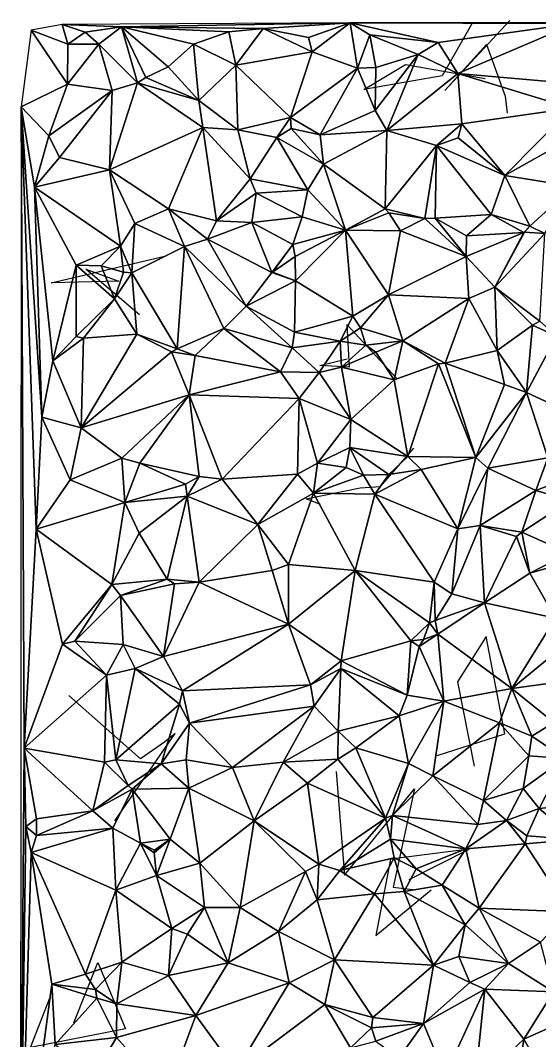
# Model space of a CAD drawing. Header units: metres. Extents: x -15.5 to 15.3, y -15.5 to 15.
# Drawn here: x -14.99 to -7.4, y 0.08 to 15 of the extents above; entities that cross this region are included whole.
import ezdxf

# ---------------------------------------------------------------- set-up
doc = ezdxf.new("R2010")
doc.units = ezdxf.units.M
doc.layers.add('CRACKS', color=1, linetype='Continuous')
doc.layers.add('STREET_MESH', color=7, linetype='Continuous')

msp = doc.modelspace()

# ---------------------------------------------------------------- linework, layer by layer
at = {"layer": 'CRACKS'}
for points in [[(-8.388, 14.953, 0.1), (-8.823, 14.194, 0.1), (-9.969, 13.994, 0.1), (-9.361, 14.361, 0.1), (-8.197, 14.155, 0.1)], [(-7.834, 15.004, 0.1), (-8.784, 13.976, 0.1), (-8.177, 14.65, 0.1), (-7.904, 13.896, 0.1), (-7.871, 13.646, 0.1)], [(-13.249, 10.696, 0.1), (-14.036, 11.365, 0.1), (-13.552, 11.188, 0.1), (-14.543, 11.164, 0.1), (-12.861, 11.56, 0.1)], [(-9.493, 9.771, 0.1), (-10.216, 10.554, 0.1), (-10.184, 9.929, 0.1), (-10.615, 9.953, 0.1), (-10.211, 10.054, 0.1)], [(-10.604, 7.92, 0.1), (-10.812, 8.006, 0.1), (-10.024, 8.167, 0.1), (-9.726, 8.185, 0.1), (-9.24, 8.744, 0.1)], [(-8.896, 4.25, 0.1), (-7.906, 4.566, 0.1), (-8.178, 5.99, 0.1), (-8.599, 5.326, 0.1), (-8.354, 4.093, 0.1)], [(-13.613, 3.291, 0.1), (-12.731, 4.57, 0.1), (-12.884, 4.443, 0.1), (-13.238, 4.2, 0.1), (-14.283, 5.126, 0.1)], [(-10.376, 4.014, 0.1), (-10.254, 2.497, 0.1), (-9.226, 3.762, 0.1), (-9.539, 2.323, 0.1), (-9.215, 2.282, 0.1)], [(-9.304, 2.433, 0.1), (-8.431, 2.876, 0.1), (-9.577, 2.732, 0.1), (-9.792, 1.615, 0.1), (-8.985, 2.281, 0.1)], [(-14.213, 0.336, 0.1), (-13.863, 1.221, 0.1), (-13.457, 0.251, 0.1), (-14.845, -0.022, 0.1), (-14.559, 0.714, 0.1)]]:
    msp.add_polyline3d(points, dxfattribs=at)
at = {"layer": 'STREET_MESH'}
for points in [[(-14.298, 14.657), (-14.384, 14.942), (-14.835, 14.859)], [(-13.516, 14.912), (-10.17, 14.966), (-14.384, 14.942)], [(-14.045, 14.834), (-13.516, 14.912), (-14.384, 14.942)], [(-14.298, 14.657), (-14.045, 14.834), (-14.384, 14.942)], [(-13.516, 14.912), (-11.441, 14.883), (-10.17, 14.966)], [(-11.441, 14.883), (-10.777, 14.753), (-10.17, 14.966)], [(-10.777, 14.753), (-10.726, 14.542), (-10.17, 14.966)], [(-10.726, 14.542), (-10.062, 14.304), (-10.17, 14.966)], [(-10.17, 14.966), (-6.877, 14.959), (10.764, 14.989)], [(-10.17, 14.966), (-8.88, 14.682), (-6.877, 14.959)], [(-10.062, 14.304), (-9.883, 14.791), (-10.17, 14.966)], [(-9.883, 14.791), (-8.88, 14.682), (-10.17, 14.966)], [(-8.88, 14.682), (-8.595, 14.227), (-6.877, 14.959)], [(-8.595, 14.227), (-6.866, 14.078), (-6.877, 14.959)], [(-14.984, 13.737), (-14.303, 14.07), (-14.835, 14.859)], [(-14.303, 14.07), (-14.298, 14.657), (-14.835, 14.859)], [(-13.844, 14.655), (-14.045, 14.834), (-14.298, 14.657)], [(-14.045, 14.834), (-13.844, 14.655), (-13.516, 14.912)], [(-13.844, 14.655), (-13.281, 14.092), (-13.516, 14.912)], [(-13.516, 14.912), (-12.462, 14.655), (-11.943, 14.839)], [(-11.441, 14.883), (-13.516, 14.912), (-11.943, 14.839)], [(-12.834, 14.325), (-12.462, 14.655), (-13.516, 14.912)], [(-13.159, 14.168), (-12.834, 14.325), (-13.516, 14.912)], [(-13.281, 14.092), (-13.159, 14.168), (-13.516, 14.912)], [(-12.462, 14.655), (-11.841, 14.35), (-11.943, 14.839)], [(-11.841, 14.35), (-11.441, 14.883), (-11.943, 14.839)], [(-10.726, 14.542), (-11.441, 14.883), (-11.841, 14.35)], [(-11.441, 14.883), (-10.726, 14.542), (-10.777, 14.753)], [(-9.792, 14.315), (-9.883, 14.791), (-10.062, 14.304)], [(-9.883, 14.791), (-9.174, 14.503), (-8.88, 14.682)], [(-9.883, 14.791), (-9.792, 14.315), (-9.174, 14.503)], [(-14.303, 14.07), (-13.844, 14.655), (-14.298, 14.657)], [(-13.844, 14.655), (-14.303, 14.07), (-13.651, 13.976)], [(-13.281, 14.092), (-13.844, 14.655), (-13.651, 13.976)], [(-12.462, 14.655), (-12.834, 14.325), (-12.382, 13.83)], [(-11.841, 14.35), (-12.462, 14.655), (-12.382, 13.83)], [(-9.174, 14.503), (-8.595, 14.227), (-8.88, 14.682)], [(-10.726, 14.542), (-11.841, 14.35), (-11.044, 13.582)], [(-10.062, 14.304), (-10.726, 14.542), (-11.044, 13.582)], [(-9.632, 13.392), (-9.174, 14.503), (-9.806, 13.684)], [(-9.174, 14.503), (-9.792, 14.315), (-9.806, 13.684)], [(-9.632, 13.392), (-8.595, 14.227), (-9.174, 14.503)], [(-11.814, 13.402), (-11.841, 14.35), (-12.382, 13.83)], [(-11.841, 14.35), (-11.814, 13.402), (-11.044, 13.582)], [(-12.834, 14.325), (-13.159, 14.168), (-12.382, 13.83)], [(-10.607, 13.331), (-10.062, 14.304), (-11.044, 13.582)], [(-10.062, 14.304), (-10.607, 13.331), (-9.806, 13.684)], [(-9.792, 14.315), (-10.062, 14.304), (-9.806, 13.684)], [(-8.595, 14.227), (-9.632, 13.392), (-8.537, 13.489)], [(-6.93, 13.722), (-8.595, 14.227), (-8.537, 13.489)], [(-6.93, 13.722), (-6.866, 14.078), (-8.595, 14.227)], [(-14.579, 13.314), (-14.303, 14.07), (-14.984, 13.737)], [(-13.651, 13.976), (-14.303, 14.07), (-14.579, 13.314)], [(-13.281, 14.092), (-13.651, 13.976), (-13.692, 12.819)], [(-12.327, 13.439), (-13.281, 14.092), (-13.692, 12.819)], [(-13.159, 14.168), (-13.281, 14.092), (-12.382, 13.83)], [(-13.281, 14.092), (-12.327, 13.439), (-12.382, 13.83)], [(-13.651, 13.976), (-14.579, 13.314), (-14.421, 12.999)], [(-13.692, 12.819), (-13.651, 13.976), (-14.421, 12.999)], [(-14.937, 4.355), (-14.984, 13.737), (-14.993, -2.539)], [(-14.984, 13.737), (-14.937, 4.355), (-14.763, 7.56)], [(-14.678, 9.199), (-14.984, 13.737), (-14.763, 7.56)], [(-14.984, 13.737), (-14.678, 9.199), (-14.785, 12.564)], [(-14.579, 13.314), (-14.984, 13.737), (-14.785, 12.564)], [(-12.327, 13.439), (-11.814, 13.402), (-12.382, 13.83)], [(-10.607, 13.331), (-9.632, 13.392), (-9.806, 13.684)], [(-7.907, 12.736), (-6.93, 13.722), (-8.537, 13.489)], [(-6.93, 13.722), (-7.907, 12.736), (-6.915, 13.289)], [(-12.327, 13.439), (-13.692, 12.819), (-12.827, 12.246)], [(-12.123, 12.073), (-12.327, 13.439), (-12.827, 12.246)], [(-11.814, 13.402), (-12.327, 13.439), (-11.631, 12.685)], [(-12.327, 13.439), (-12.123, 12.073), (-11.631, 12.685)], [(-11.814, 13.402), (-11.241, 13.291), (-11.044, 13.582)], [(-11.241, 13.291), (-11.032, 13.42), (-11.044, 13.582)], [(-11.032, 13.42), (-10.607, 13.331), (-11.044, 13.582)], [(-9.632, 13.392), (-8.907, 13.175), (-8.537, 13.489)], [(-8.907, 13.175), (-8.591, 13.287), (-8.537, 13.489)], [(-8.591, 13.287), (-7.907, 12.736), (-8.537, 13.489)], [(-14.579, 13.314), (-14.785, 12.564), (-14.421, 12.999)], [(-11.241, 13.291), (-11.814, 13.402), (-11.631, 12.685)], [(-11.241, 13.291), (-11.631, 12.685), (-10.787, 12.524)], [(-11.032, 13.42), (-11.241, 13.291), (-10.56, 12.902)], [(-10.56, 12.902), (-11.241, 13.291), (-10.787, 12.524)], [(-10.607, 13.331), (-11.032, 13.42), (-10.56, 12.902)], [(-9.632, 13.392), (-10.607, 13.331), (-10.56, 12.902)], [(-9.632, 13.392), (-10.56, 12.902), (-9.656, 12.248)], [(-8.907, 13.175), (-9.632, 13.392), (-9.656, 12.248)], [(-7.907, 12.736), (-8.591, 13.287), (-8.907, 13.175)], [(-7.907, 12.736), (-6.907, 12.575), (-6.915, 13.289)], [(-9.075, 12.107), (-8.907, 13.175), (-9.656, 12.248)], [(-8.907, 13.175), (-9.075, 12.107), (-8.928, 12.11)], [(-8.106, 12.165), (-8.907, 13.175), (-8.928, 12.11)], [(-8.106, 12.165), (-7.907, 12.736), (-8.907, 13.175)], [(-14.785, 12.564), (-13.692, 12.819), (-14.421, 12.999)], [(-10.238, 11.934), (-10.56, 12.902), (-10.787, 12.524)], [(-10.56, 12.902), (-10.238, 11.934), (-9.656, 12.248)], [(-13.531, 11.702), (-13.692, 12.819), (-14.785, 12.564)], [(-13.692, 12.819), (-13.321, 12.032), (-12.827, 12.246)], [(-13.531, 11.702), (-13.321, 12.032), (-13.692, 12.819)], [(-7.541, 11.991), (-7.907, 12.736), (-8.106, 12.165)], [(-7.541, 11.991), (-6.907, 12.575), (-7.907, 12.736)], [(-14.678, 9.199), (-14.521, 10.023), (-14.785, 12.564)], [(-14.785, 12.564), (-14.521, 10.023), (-14.177, 11.423)], [(-13.531, 11.702), (-14.785, 12.564), (-14.177, 11.423)], [(-12.123, 12.073), (-11.546, 12.477), (-11.631, 12.685)], [(-11.631, 12.685), (-11.546, 12.477), (-10.787, 12.524)], [(-7.541, 11.991), (-7.322, 11.885), (-6.907, 12.575)], [(-11.607, 12.046), (-11.546, 12.477), (-12.123, 12.073)], [(-11.546, 12.477), (-11.607, 12.046), (-10.872, 12.128)], [(-10.787, 12.524), (-11.546, 12.477), (-10.872, 12.128)], [(-10.238, 11.934), (-10.787, 12.524), (-10.872, 12.128)], [(-13.321, 12.032), (-12.593, 11.698), (-12.827, 12.246)], [(-12.255, 11.804), (-12.123, 12.073), (-12.827, 12.246)], [(-12.593, 11.698), (-12.255, 11.804), (-12.827, 12.246)], [(-10.238, 11.934), (-9.605, 12.188), (-9.656, 12.248)], [(-9.605, 12.188), (-9.075, 12.107), (-9.656, 12.248)], [(-11.607, 12.046), (-11.008, 11.723), (-10.872, 12.128)], [(-11.008, 11.723), (-10.238, 11.934), (-10.872, 12.128)], [(-9.605, 12.188), (-10.238, 11.934), (-9.432, 11.927)], [(-9.075, 12.107), (-9.605, 12.188), (-9.432, 11.927)], [(-9.075, 12.107), (-9.432, 11.927), (-8.471, 11.548)], [(-8.928, 12.11), (-9.075, 12.107), (-8.471, 11.548)], [(-8.467, 11.852), (-8.106, 12.165), (-8.928, 12.11)], [(-8.467, 11.852), (-8.928, 12.11), (-8.471, 11.548)], [(-8.467, 11.852), (-7.631, 11.903), (-8.106, 12.165)], [(-7.631, 11.903), (-7.541, 11.991), (-8.106, 12.165)], [(-13.531, 11.702), (-13.364, 11.311), (-13.321, 12.032)], [(-13.364, 11.311), (-12.593, 11.698), (-13.321, 12.032)], [(-12.255, 11.804), (-11.607, 12.046), (-12.123, 12.073)], [(-11.607, 12.046), (-12.255, 11.804), (-11.314, 11.317)], [(-11.008, 11.723), (-11.607, 12.046), (-11.314, 11.317)], [(-7.631, 11.903), (-7.619, 11.905), (-7.541, 11.991)], [(-7.619, 11.905), (-7.322, 11.885), (-7.541, 11.991)], [(-12.255, 11.804), (-12.593, 11.698), (-11.689, 10.822)], [(-11.314, 11.317), (-12.255, 11.804), (-11.689, 10.822)], [(-10.238, 11.934), (-11.008, 11.723), (-10.976, 11.547)], [(-10.238, 11.934), (-10.976, 11.547), (-10.97, 11.191)], [(-10.13, 10.676), (-10.238, 11.934), (-10.97, 11.191)], [(-9.432, 11.927), (-10.238, 11.934), (-9.61, 10.987)], [(-10.238, 11.934), (-10.13, 10.676), (-9.61, 10.987)], [(-9.432, 11.927), (-9.61, 10.987), (-8.471, 11.548)], [(-7.631, 11.903), (-8.467, 11.852), (-8.471, 11.548)], [(-8.054, 11.102), (-7.631, 11.903), (-8.471, 11.548)], [(-7.619, 11.905), (-7.631, 11.903), (-8.054, 11.102)], [(-7.322, 11.885), (-7.619, 11.905), (-8.054, 11.102)], [(-7.393, 10.604), (-7.322, 11.885), (-8.054, 11.102)], [(-13.813, 11.414), (-13.531, 11.702), (-14.177, 11.423)], [(-13.484, 11.321), (-13.531, 11.702), (-13.813, 11.414)], [(-13.531, 11.702), (-13.484, 11.321), (-13.364, 11.311)], [(-12.699, 10.2), (-12.593, 11.698), (-13.364, 11.311)], [(-12.593, 11.698), (-12.699, 10.2), (-12.017, 10.498)], [(-11.689, 10.822), (-12.593, 11.698), (-12.017, 10.498)], [(-11.305, 11.319), (-11.008, 11.723), (-11.314, 11.317)], [(-11.008, 11.723), (-11.305, 11.319), (-10.976, 11.547)], [(-10.976, 11.547), (-11.305, 11.319), (-10.97, 11.191)], [(-9.61, 10.987), (-8.432, 10.937), (-8.471, 11.548)], [(-8.432, 10.937), (-8.054, 11.102), (-8.471, 11.548)], [(-14.521, 10.023), (-14.178, 10.381), (-14.177, 11.423)], [(-14.178, 10.381), (-13.618, 10.928), (-14.177, 11.423)], [(-13.618, 10.928), (-13.813, 11.414), (-14.177, 11.423)], [(-13.618, 10.928), (-13.484, 11.321), (-13.813, 11.414)], [(-13.484, 11.321), (-13.618, 10.928), (-13.364, 11.311)], [(-13.618, 10.928), (-13.29, 10.414), (-13.364, 11.311)], [(-13.29, 10.414), (-12.699, 10.2), (-13.364, 11.311)], [(-11.314, 11.317), (-11.689, 10.822), (-10.97, 11.191)], [(-11.305, 11.319), (-11.314, 11.317), (-10.97, 11.191)], [(-11.689, 10.822), (-10.984, 10.444), (-10.97, 11.191)], [(-10.984, 10.444), (-10.13, 10.676), (-10.97, 11.191)], [(-8.02, 10.174), (-8.054, 11.102), (-8.432, 10.937)], [(-8.02, 10.174), (-7.502, 10.544), (-8.054, 11.102)], [(-7.502, 10.544), (-7.393, 10.604), (-8.054, 11.102)], [(-14.07, 10.353), (-13.618, 10.928), (-14.178, 10.381)], [(-13.618, 10.928), (-14.07, 10.353), (-13.29, 10.414)], [(-10.13, 10.676), (-10.016, 10.506), (-9.61, 10.987)], [(-10.016, 10.506), (-9.398, 10.314), (-9.61, 10.987)], [(-9.398, 10.314), (-8.432, 10.937), (-9.61, 10.987)], [(-8.432, 10.937), (-9.398, 10.314), (-8.778, 9.99)], [(-8.02, 10.174), (-8.432, 10.937), (-8.778, 9.99)], [(-11.018, 10.212), (-11.689, 10.822), (-12.017, 10.498)], [(-11.018, 10.212), (-10.984, 10.444), (-11.689, 10.822)], [(-10.984, 10.444), (-10.314, 10.31), (-10.13, 10.676)], [(-10.314, 10.31), (-10.016, 10.506), (-10.13, 10.676)], [(-7.393, 10.604), (-7.502, 10.544), (-7.153, 10.384)], [(-12.699, 10.2), (-12.436, 10.099), (-12.017, 10.498)], [(-12.436, 10.099), (-11.19, 9.864), (-12.017, 10.498)], [(-11.19, 9.864), (-11.018, 10.212), (-12.017, 10.498)], [(-10.016, 10.506), (-10.314, 10.31), (-9.939, 10.253)], [(-10.016, 10.506), (-9.939, 10.253), (-9.398, 10.314)], [(-7.502, 10.544), (-8.02, 10.174), (-7.59, 9.562)], [(-7.502, 10.544), (-7.59, 9.562), (-7.153, 10.384)], [(-14.521, 10.023), (-14.07, 10.353), (-14.178, 10.381)], [(-14.07, 10.353), (-14.521, 10.023), (-14.103, 9.043)], [(-12.781, 10.155), (-13.29, 10.414), (-14.103, 9.043)], [(-13.29, 10.414), (-14.07, 10.353), (-14.103, 9.043)], [(-12.699, 10.2), (-13.29, 10.414), (-12.781, 10.155)], [(-11.018, 10.212), (-10.314, 10.31), (-10.984, 10.444)], [(-10.314, 10.31), (-11.018, 10.212), (-10.623, 9.85)], [(-10.295, 9.932), (-10.314, 10.31), (-10.623, 9.85)], [(-9.939, 10.253), (-10.314, 10.31), (-10.295, 9.932)], [(-9.398, 10.314), (-9.939, 10.253), (-9.794, 10.151)], [(-9.524, 9.744), (-9.398, 10.314), (-9.794, 10.151)], [(-9.398, 10.314), (-9.524, 9.744), (-8.877, 9.981)], [(-9.398, 10.314), (-8.877, 9.981), (-8.778, 9.99)], [(-7.59, 9.562), (-6.832, 9.209), (-7.153, 10.384)], [(-12.525, 9.526), (-12.781, 10.155), (-14.103, 9.043)], [(-12.436, 10.099), (-12.699, 10.2), (-12.781, 10.155)], [(-12.525, 9.526), (-12.436, 10.099), (-12.781, 10.155)], [(-11.018, 10.212), (-11.19, 9.864), (-10.623, 9.85)], [(-9.939, 10.253), (-10.295, 9.932), (-9.794, 10.151)], [(-10.295, 9.932), (-9.524, 9.744), (-9.794, 10.151)], [(-7.912, 9.679), (-8.02, 10.174), (-8.778, 9.99)], [(-8.02, 10.174), (-7.912, 9.679), (-7.59, 9.562)], [(-14.521, 10.023), (-14.678, 9.199), (-14.103, 9.043)], [(-11.19, 9.864), (-12.436, 10.099), (-12.525, 9.526)], [(-10.915, 9.471), (-11.19, 9.864), (-12.525, 9.526)], [(-11.19, 9.864), (-10.915, 9.471), (-10.623, 9.85)], [(-10.158, 9.163), (-10.295, 9.932), (-10.623, 9.85)], [(-10.295, 9.932), (-10.158, 9.163), (-9.524, 9.744)], [(-8.877, 9.981), (-9.524, 9.744), (-9.326, 8.621)], [(-8.329, 8.607), (-8.877, 9.981), (-9.326, 8.621)], [(-8.877, 9.981), (-8.329, 8.607), (-8.778, 9.99)], [(-8.329, 8.607), (-7.912, 9.679), (-8.778, 9.99)], [(-10.915, 9.471), (-10.158, 9.163), (-10.623, 9.85)], [(-9.524, 9.744), (-10.158, 9.163), (-9.326, 8.621)], [(-7.912, 9.679), (-8.329, 8.607), (-7.59, 9.562)], [(-8.329, 8.607), (-8.156, 8.453), (-7.59, 9.562)], [(-8.156, 8.453), (-7.28, 8.606), (-7.59, 9.562)], [(-7.28, 8.606), (-6.832, 9.209), (-7.59, 9.562)], [(-13.51, 8.599), (-12.525, 9.526), (-14.103, 9.043)], [(-12.525, 9.526), (-13.51, 8.599), (-13.245, 8.526)], [(-12.378, 8.329), (-12.525, 9.526), (-13.245, 8.526)], [(-12.043, 8.292), (-10.915, 9.471), (-12.525, 9.526)], [(-12.378, 8.329), (-12.043, 8.292), (-12.525, 9.526)], [(-10.941, 8.365), (-10.915, 9.471), (-12.043, 8.292)], [(-10.941, 8.365), (-10.649, 8.525), (-10.915, 9.471)], [(-10.915, 9.471), (-10.649, 8.525), (-10.158, 9.163)], [(-14.265, 8.28), (-14.678, 9.199), (-14.763, 7.56)], [(-14.678, 9.199), (-14.265, 8.28), (-14.103, 9.043)], [(-10.649, 8.525), (-10.176, 8.757), (-10.158, 9.163)], [(-10.158, 9.163), (-10.176, 8.757), (-9.326, 8.621)], [(-14.265, 8.28), (-13.51, 8.599), (-14.103, 9.043)], [(-10.649, 8.525), (-10.226, 8.46), (-10.176, 8.757)], [(-10.176, 8.757), (-10.226, 8.46), (-9.972, 8.351)], [(-10.176, 8.757), (-9.602, 8.358), (-9.326, 8.621)], [(-9.602, 8.358), (-10.176, 8.757), (-9.972, 8.351)], [(-14.265, 8.28), (-13.466, 7.948), (-13.51, 8.599)], [(-13.51, 8.599), (-13.466, 7.948), (-13.245, 8.526)], [(-13.466, 7.948), (-12.579, 8.217), (-13.245, 8.526)], [(-12.579, 8.217), (-12.378, 8.329), (-13.245, 8.526)], [(-10.649, 8.525), (-10.941, 8.365), (-10.708, 8.088)], [(-10.226, 8.46), (-10.649, 8.525), (-10.708, 8.088)], [(-9.602, 8.358), (-9.133, 8.433), (-9.326, 8.621)], [(-9.133, 8.433), (-8.329, 8.607), (-9.326, 8.621)], [(-8.329, 8.607), (-9.133, 8.433), (-8.592, 7.563)], [(-8.156, 8.453), (-8.329, 8.607), (-8.592, 7.563)], [(-7.28, 8.606), (-8.156, 8.453), (-7.455, 8.124)], [(-7.28, 8.606), (-7.455, 8.124), (-6.903, 8.34)], [(-10.941, 8.365), (-12.043, 8.292), (-11.522, 7.629)], [(-10.708, 8.088), (-10.941, 8.365), (-11.522, 7.629)], [(-10.226, 8.46), (-10.708, 8.088), (-9.972, 8.351)], [(-9.133, 8.433), (-9.809, 8.073), (-8.592, 7.563)], [(-9.133, 8.433), (-9.602, 8.358), (-9.809, 8.073)], [(-8.27, 7.615), (-8.156, 8.453), (-8.592, 7.563)], [(-8.156, 8.453), (-8.27, 7.615), (-7.455, 8.124)], [(-13.466, 7.948), (-14.265, 8.28), (-14.763, 7.56)], [(-12.579, 8.217), (-13.466, 7.948), (-12.555, 8.041)], [(-12.378, 8.329), (-12.579, 8.217), (-12.555, 8.041)], [(-12.043, 8.292), (-12.378, 8.329), (-12.555, 8.041)], [(-12.043, 8.292), (-12.555, 8.041), (-11.522, 7.629)], [(-9.972, 8.351), (-10.708, 8.088), (-9.809, 8.073)], [(-9.602, 8.358), (-9.972, 8.351), (-9.809, 8.073)], [(-7.455, 8.124), (-6.95, 7.981), (-6.903, 8.34)], [(-11.071, 7.045), (-10.708, 8.088), (-11.522, 7.629)], [(-10.708, 8.088), (-11.071, 7.045), (-10.097, 6.953)], [(-10.708, 8.088), (-10.097, 6.953), (-9.809, 8.073)], [(-10.097, 6.953), (-8.94, 6.783), (-9.809, 8.073)], [(-9.809, 8.073), (-8.94, 6.783), (-8.592, 7.563)], [(-8.27, 7.615), (-7.66, 7.514), (-7.455, 8.124)], [(-7.66, 7.514), (-6.95, 7.981), (-7.455, 8.124)], [(-13.655, 6.748), (-13.466, 7.948), (-14.763, 7.56)], [(-13.466, 7.948), (-13.655, 6.748), (-13.257, 7.503)], [(-12.555, 8.041), (-13.466, 7.948), (-13.257, 7.503)], [(-12.848, 6.828), (-12.555, 8.041), (-13.257, 7.503)], [(-12.555, 8.041), (-12.848, 6.828), (-12.378, 6.783)], [(-11.522, 7.629), (-12.555, 8.041), (-12.378, 6.783)], [(-6.95, 7.981), (-7.66, 7.514), (-6.969, 7.21)], [(-11.311, 6.957), (-11.522, 7.629), (-12.378, 6.783)], [(-11.311, 6.957), (-11.071, 7.045), (-11.522, 7.629)], [(-8.682, 6.615), (-8.27, 7.615), (-8.592, 7.563)], [(-8.203, 6.483), (-8.27, 7.615), (-8.682, 6.615)], [(-7.736, 7.455), (-7.66, 7.514), (-8.27, 7.615)], [(-7.736, 7.455), (-8.27, 7.615), (-8.203, 6.483)], [(-14.937, 4.355), (-14.378, 5.879), (-14.763, 7.56)], [(-14.378, 5.879), (-13.655, 6.748), (-14.763, 7.56)], [(-13.655, 6.748), (-12.848, 6.828), (-13.257, 7.503)], [(-8.94, 6.783), (-8.682, 6.615), (-8.592, 7.563)], [(-7.66, 7.514), (-7.736, 7.455), (-7.542, 6.916)], [(-7.66, 7.514), (-7.542, 6.916), (-6.969, 7.21)], [(-7.542, 6.916), (-7.736, 7.455), (-8.203, 6.483)], [(-7.542, 6.916), (-6.831, 7.121), (-6.969, 7.21)], [(-11.071, 7.045), (-11.311, 6.957), (-11.071, 6.171)], [(-11.071, 7.045), (-11.071, 6.171), (-10.097, 6.953)], [(-6.831, 7.121), (-7.542, 6.916), (-7.165, 6.26)], [(-11.071, 6.171), (-11.311, 6.957), (-12.378, 6.783)], [(-11.071, 6.171), (-10.299, 5.635), (-10.097, 6.953)], [(-10.299, 5.635), (-9.283, 5.928), (-10.097, 6.953)], [(-9.283, 5.928), (-9.007, 6.188), (-10.097, 6.953)], [(-9.007, 6.188), (-8.94, 6.783), (-10.097, 6.953)], [(-7.542, 6.916), (-8.203, 6.483), (-7.165, 6.26)], [(-13.655, 6.748), (-14.378, 5.879), (-14.197, 5.921)], [(-13.529, 6.59), (-13.655, 6.748), (-14.197, 5.921)], [(-13.529, 6.59), (-12.848, 6.828), (-13.655, 6.748)], [(-12.848, 6.828), (-13.529, 6.59), (-12.739, 6.758)], [(-12.739, 6.758), (-13.529, 6.59), (-12.902, 5.698)], [(-12.902, 5.698), (-11.071, 6.171), (-12.378, 6.783)], [(-12.739, 6.758), (-12.902, 5.698), (-12.378, 6.783)], [(-12.848, 6.828), (-12.739, 6.758), (-12.378, 6.783)], [(-9.007, 6.188), (-8.924, 6.225), (-8.94, 6.783)], [(-8.94, 6.783), (-8.924, 6.225), (-8.682, 6.615)], [(-13.488, 5.871), (-13.529, 6.59), (-14.197, 5.921)], [(-13.529, 6.59), (-13.488, 5.871), (-12.902, 5.698)], [(-8.924, 6.225), (-8.203, 6.483), (-8.682, 6.615)], [(-8.203, 6.483), (-8.924, 6.225), (-8.885, 6.022)], [(-8.203, 6.483), (-8.885, 6.022), (-7.804, 5.228)], [(-7.165, 6.26), (-8.203, 6.483), (-7.804, 5.228)], [(-12.621, 5.197), (-11.071, 6.171), (-12.902, 5.698)], [(-12.621, 5.197), (-10.752, 5.284), (-11.071, 6.171)], [(-10.752, 5.284), (-10.299, 5.635), (-11.071, 6.171)], [(-9.096, 5.946), (-9.007, 6.188), (-9.283, 5.928)], [(-9.007, 6.188), (-9.096, 5.946), (-8.885, 6.022)], [(-8.924, 6.225), (-9.007, 6.188), (-8.885, 6.022)], [(-6.96, 5.923), (-7.165, 6.26), (-7.804, 5.228)], [(-8.885, 6.022), (-9.16, 5.845), (-8.798, 5.044)], [(-9.096, 5.946), (-9.16, 5.845), (-8.885, 6.022)], [(-7.804, 5.228), (-8.885, 6.022), (-8.798, 5.044)], [(-13.734, 5.423), (-14.378, 5.879), (-14.937, 4.355)], [(-14.378, 5.879), (-13.734, 5.423), (-14.197, 5.921)], [(-13.734, 5.423), (-13.488, 5.871), (-14.197, 5.921)], [(-13.734, 5.423), (-13.314, 5.522), (-13.488, 5.871)], [(-13.488, 5.871), (-13.314, 5.522), (-12.902, 5.698)], [(-10.299, 5.635), (-9.334, 5.13), (-9.283, 5.928)], [(-9.334, 5.13), (-9.16, 5.845), (-9.283, 5.928)], [(-9.16, 5.845), (-9.334, 5.13), (-8.798, 5.044)], [(-9.16, 5.845), (-9.096, 5.946), (-9.283, 5.928)], [(-6.96, 5.923), (-7.804, 5.228), (-6.6, 5.394)], [(-13.314, 5.522), (-12.621, 5.197), (-12.902, 5.698)], [(-10.299, 5.635), (-10.752, 5.284), (-10.307, 5.521)], [(-9.334, 5.13), (-10.299, 5.635), (-10.307, 5.521)], [(-13.762, 4.152), (-13.734, 5.423), (-14.937, 4.355)], [(-13.734, 5.423), (-13.762, 4.152), (-13.598, 4.184)], [(-13.314, 5.522), (-13.734, 5.423), (-13.598, 4.184)], [(-12.667, 5), (-13.314, 5.522), (-13.598, 4.184)], [(-13.314, 5.522), (-12.667, 5), (-12.621, 5.197)], [(-10.752, 5.284), (-10.697, 4.97), (-10.307, 5.521)], [(-10.697, 4.97), (-10.344, 4.606), (-10.307, 5.521)], [(-10.344, 4.606), (-9.454, 4.829), (-10.307, 5.521)], [(-9.454, 4.829), (-9.334, 5.13), (-10.307, 5.521)], [(-7.804, 5.228), (-7.191, 4.73), (-6.6, 5.394)], [(-10.752, 5.284), (-12.621, 5.197), (-12.521, 4.722)], [(-10.697, 4.97), (-10.752, 5.284), (-12.521, 4.722)], [(-7.986, 4.724), (-7.804, 5.228), (-8.798, 5.044)], [(-7.986, 4.724), (-7.514, 4.529), (-7.804, 5.228)], [(-7.804, 5.228), (-7.514, 4.529), (-7.191, 4.73)], [(-12.621, 5.197), (-12.667, 5), (-12.521, 4.722)], [(-9.334, 5.13), (-9.454, 4.829), (-8.798, 5.044)], [(-12.932, 4.126), (-12.667, 5), (-13.598, 4.184)], [(-12.667, 5), (-12.932, 4.126), (-12.521, 4.722)], [(-11.889, 4.073), (-10.697, 4.97), (-12.521, 4.722)], [(-10.697, 4.97), (-11.889, 4.073), (-11.151, 4.153)], [(-10.344, 4.606), (-10.697, 4.97), (-11.151, 4.153)], [(-9.454, 4.829), (-9.316, 4.133), (-8.798, 5.044)], [(-9.316, 4.133), (-8.959, 3.953), (-8.798, 5.044)], [(-8.959, 3.953), (-7.986, 4.724), (-8.798, 5.044)], [(-10.344, 4.606), (-10.086, 4.361), (-9.454, 4.829)], [(-10.086, 4.361), (-9.316, 4.133), (-9.454, 4.829)], [(-12.932, 4.126), (-12.571, 4.185), (-12.521, 4.722)], [(-12.571, 4.185), (-11.889, 4.073), (-12.521, 4.722)], [(-8.22, 3.589), (-7.986, 4.724), (-8.959, 3.953)], [(-7.558, 4.244), (-7.986, 4.724), (-8.22, 3.589)], [(-7.986, 4.724), (-7.558, 4.244), (-7.514, 4.529)], [(-7.514, 4.529), (-7.03, 4.204), (-7.191, 4.73)], [(-10.344, 4.606), (-11.151, 4.153), (-10.35, 4.193)], [(-10.086, 4.361), (-10.344, 4.606), (-10.35, 4.193)], [(-7.558, 4.244), (-7.03, 4.204), (-7.514, 4.529)], [(-14.915, 3.211), (-14.937, 4.355), (-14.993, -2.539)], [(-14.76, 3.324), (-14.937, 4.355), (-14.915, 3.211)], [(-14.76, 3.324), (-13.933, 3.438), (-14.937, 4.355)], [(-13.933, 3.438), (-13.762, 4.152), (-14.937, 4.355)], [(-10.086, 4.361), (-10.35, 4.193), (-9.653, 3.331)], [(-9.316, 4.133), (-10.086, 4.361), (-9.653, 3.331)], [(-13.762, 4.152), (-13.417, 3.808), (-13.598, 4.184)], [(-13.417, 3.808), (-12.932, 4.126), (-13.598, 4.184)], [(-12.932, 4.126), (-12.528, 3.769), (-12.571, 4.185)], [(-12.528, 3.769), (-11.889, 4.073), (-12.571, 4.185)], [(-10.35, 4.193), (-11.151, 4.153), (-10.793, 3.844)], [(-9.653, 3.331), (-10.35, 4.193), (-10.793, 3.844)], [(-7.638, 3.765), (-7.558, 4.244), (-8.22, 3.589)], [(-7.03, 4.204), (-7.558, 4.244), (-7.638, 3.765)], [(-7.404, 3.471), (-7.03, 4.204), (-7.638, 3.765)], [(-7.03, 4.204), (-7.404, 3.471), (-6.41, 3.574)], [(-13.933, 3.438), (-13.417, 3.808), (-13.762, 4.152)], [(-13.417, 3.808), (-13.361, 3.757), (-12.932, 4.126)], [(-13.361, 3.757), (-12.528, 3.769), (-12.932, 4.126)], [(-12.528, 3.769), (-11.572, 3.292), (-11.889, 4.073)], [(-11.889, 4.073), (-11.572, 3.292), (-11.151, 4.153)], [(-11.151, 4.153), (-11.572, 3.292), (-10.793, 3.844)], [(-9.549, 3.371), (-9.316, 4.133), (-9.653, 3.331)], [(-9.316, 4.133), (-9.549, 3.371), (-8.959, 3.953)], [(-9.549, 3.371), (-8.302, 3.241), (-8.959, 3.953)], [(-8.302, 3.241), (-8.22, 3.589), (-8.959, 3.953)], [(-13.361, 3.757), (-13.417, 3.808), (-13.933, 3.438)], [(-13.64, 3.185), (-13.361, 3.757), (-13.933, 3.438)], [(-13.361, 3.757), (-13.64, 3.185), (-13.237, 2.967)], [(-12.802, 3.022), (-12.528, 3.769), (-13.361, 3.757)], [(-12.802, 3.022), (-13.361, 3.757), (-13.237, 2.967)], [(-12.802, 3.022), (-12.371, 2.674), (-12.528, 3.769)], [(-12.528, 3.769), (-12.371, 2.674), (-11.572, 3.292)], [(-11.572, 3.292), (-10.627, 2.659), (-10.793, 3.844)], [(-10.627, 2.659), (-9.653, 3.331), (-10.793, 3.844)], [(-7.883, 3.297), (-7.638, 3.765), (-8.22, 3.589)], [(-7.883, 3.297), (-7.404, 3.471), (-7.638, 3.765)], [(-8.302, 3.241), (-7.883, 3.297), (-8.22, 3.589)], [(-14.76, 3.08), (-13.933, 3.438), (-14.76, 3.324)], [(-14.76, 3.08), (-13.64, 3.185), (-13.933, 3.438)], [(-7.883, 3.297), (-7.585, 3.071), (-7.404, 3.471)], [(-7.404, 3.471), (-7.585, 3.071), (-6.868, 3.018)], [(-7.404, 3.471), (-6.868, 3.018), (-6.41, 3.574)], [(-14.76, 3.08), (-14.76, 3.324), (-14.915, 3.211)], [(-11.572, 3.292), (-12.371, 2.674), (-11.78, 2.023)], [(-10.825, 2.55), (-11.572, 3.292), (-11.78, 2.023)], [(-11.572, 3.292), (-10.825, 2.55), (-10.627, 2.659)], [(-10.627, 2.659), (-10.323, 2.567), (-9.653, 3.331)], [(-10.323, 2.567), (-9.578, 3.022), (-9.653, 3.331)], [(-9.578, 3.022), (-9.549, 3.371), (-9.653, 3.331)], [(-9.549, 3.371), (-9.578, 3.022), (-8.475, 2.882)], [(-8.302, 3.241), (-9.549, 3.371), (-8.475, 2.882)], [(-7.883, 3.297), (-8.475, 2.882), (-7.611, 2.956)], [(-7.883, 3.297), (-8.302, 3.241), (-8.475, 2.882)], [(-7.585, 3.071), (-7.883, 3.297), (-7.611, 2.956)], [(-14.836, 2.829), (-14.915, 3.211), (-14.993, -2.539)], [(-14.76, 3.08), (-14.915, 3.211), (-14.836, 2.829)], [(-13.64, 3.185), (-14.76, 3.08), (-14.836, 2.829)], [(-13.599, 2.276), (-13.64, 3.185), (-14.836, 2.829)], [(-13.64, 3.185), (-13.599, 2.276), (-13.237, 2.967)], [(-13.034, 2.864), (-12.802, 3.022), (-13.237, 2.967)], [(-12.802, 3.022), (-13.035, 2.824), (-13.001, 2.492)], [(-13.034, 2.864), (-13.035, 2.824), (-12.802, 3.022)], [(-12.371, 2.674), (-12.802, 3.022), (-13.001, 2.492)], [(-9.578, 3.022), (-10.323, 2.567), (-9.525, 2.75)], [(-9.578, 3.022), (-9.525, 2.75), (-9.204, 2.588)], [(-8.475, 2.882), (-9.578, 3.022), (-9.204, 2.588)], [(-6.868, 3.018), (-7.585, 3.071), (-7.611, 2.956)], [(-6.961, 1.962), (-6.868, 3.018), (-7.611, 2.956)], [(-13.599, 2.276), (-13.001, 2.492), (-13.237, 2.967)], [(-13.001, 2.492), (-13.035, 2.824), (-13.237, 2.967)], [(-13.035, 2.824), (-13.034, 2.864), (-13.237, 2.967)], [(-8.824, 2.349), (-8.475, 2.882), (-9.204, 2.588)], [(-8.824, 2.349), (-8.28, 2.014), (-8.475, 2.882)], [(-8.475, 2.882), (-8.28, 2.014), (-7.611, 2.956)], [(-8.28, 2.014), (-6.961, 1.962), (-7.611, 2.956)], [(-14.532, 0.905), (-14.836, 2.829), (-14.993, -2.539)], [(-14.532, 0.905), (-14.042, 1.048), (-14.836, 2.829)], [(-14.042, 1.048), (-13.599, 2.276), (-14.836, 2.829)], [(-10.323, 2.567), (-9.812, 2.223), (-9.525, 2.75)], [(-9.812, 2.223), (-9.381, 2.261), (-9.525, 2.75)], [(-9.525, 2.75), (-9.381, 2.261), (-9.204, 2.588)], [(-12.371, 2.674), (-13.001, 2.492), (-12.302, 2.025)], [(-12.371, 2.674), (-12.302, 2.025), (-11.78, 2.023)], [(-11.217, 1.673), (-10.825, 2.55), (-11.78, 2.023)], [(-10.825, 2.55), (-11.217, 1.673), (-10.652, 2.137)], [(-10.627, 2.659), (-10.825, 2.55), (-10.652, 2.137)], [(-10.323, 2.567), (-10.627, 2.659), (-10.652, 2.137)], [(-9.812, 2.223), (-10.323, 2.567), (-10.652, 2.137)], [(-9.381, 2.261), (-8.824, 2.349), (-9.204, 2.588)], [(-13.001, 2.492), (-13.599, 2.276), (-12.776, 1.719)], [(-12.302, 2.025), (-13.001, 2.492), (-12.776, 1.719)], [(-13.511, 1.227), (-13.599, 2.276), (-14.042, 1.048)], [(-12.776, 1.719), (-13.599, 2.276), (-13.511, 1.227)], [(-9.381, 2.261), (-9.812, 2.223), (-8.951, 1.18)], [(-8.824, 2.349), (-9.381, 2.261), (-8.485, 1.769)], [(-9.381, 2.261), (-8.951, 1.18), (-8.485, 1.769)], [(-8.824, 2.349), (-8.485, 1.769), (-8.28, 2.014)], [(-11.217, 1.673), (-10.401, 1.259), (-10.652, 2.137)], [(-10.401, 1.259), (-9.812, 2.223), (-10.652, 2.137)], [(-8.951, 1.18), (-9.812, 2.223), (-10.401, 1.259)], [(-12.302, 2.025), (-12.776, 1.719), (-12.55, 1.634)], [(-11.952, 1.216), (-12.302, 2.025), (-12.55, 1.634)], [(-12.302, 2.025), (-11.952, 1.216), (-11.78, 2.023)], [(-11.952, 1.216), (-11.217, 1.673), (-11.78, 2.023)], [(-8.485, 1.769), (-7.855, 1.205), (-8.28, 2.014)], [(-7.384, 1.516), (-6.961, 1.962), (-8.28, 2.014)], [(-7.855, 1.205), (-7.384, 1.516), (-8.28, 2.014)], [(-12.776, 1.719), (-13.511, 1.227), (-12.828, 1.031)], [(-12.776, 1.719), (-12.828, 1.031), (-12.55, 1.634)], [(-11.217, 1.673), (-11.952, 1.216), (-11.062, 0.924)], [(-10.401, 1.259), (-11.217, 1.673), (-11.062, 0.924)], [(-8.485, 1.769), (-8.951, 1.18), (-8.579, 1.306)], [(-7.855, 1.205), (-8.485, 1.769), (-8.579, 1.306)], [(-12.828, 1.031), (-11.952, 1.216), (-12.55, 1.634)], [(-7.384, 1.516), (-7.855, 1.205), (-7.194, 0.791)], [(-13.893, 0.824), (-13.511, 1.227), (-14.042, 1.048)], [(-13.511, 1.227), (-13.893, 0.824), (-13.583, 0.614)], [(-12.828, 1.031), (-13.511, 1.227), (-13.583, 0.614)], [(-11.952, 1.216), (-12.828, 1.031), (-12.425, 0.444)], [(-11.952, 1.216), (-12.425, 0.444), (-11.062, 0.924)], [(-10.54, 0.603), (-10.401, 1.259), (-11.062, 0.924)], [(-10.54, 0.603), (-9.84, 0.415), (-10.401, 1.259)], [(-9.84, 0.415), (-8.951, 1.18), (-10.401, 1.259)], [(-8.951, 1.18), (-8.419, 0.928), (-8.579, 1.306)], [(-8.419, 0.928), (-7.855, 1.205), (-8.579, 1.306)], [(-7.855, 1.205), (-8.419, 0.928), (-8.2, 0.829)], [(-7.194, 0.791), (-7.855, 1.205), (-8.2, 0.829)], [(-13.893, 0.824), (-14.042, 1.048), (-14.532, 0.905)], [(-8.951, 1.18), (-9.84, 0.415), (-9.097, 0.329)], [(-8.951, 1.18), (-9.097, 0.329), (-8.419, 0.928)], [(-14.483, 0.021), (-14.532, 0.905), (-14.993, -2.539)], [(-14.483, 0.021), (-13.877, 0.7), (-14.532, 0.905)], [(-13.877, 0.7), (-13.893, 0.824), (-14.532, 0.905)], [(-12.828, 1.031), (-13.583, 0.614), (-12.425, 0.444)], [(-12.425, 0.444), (-11.837, -0.366), (-11.062, 0.924)], [(-11.837, -0.366), (-10.54, 0.603), (-11.062, 0.924)], [(-8.419, 0.928), (-9.097, 0.329), (-8.2, 0.829)], [(-13.893, 0.824), (-13.877, 0.7), (-13.583, 0.614)], [(-9.097, 0.329), (-8.782, -0.436), (-8.2, 0.829)], [(-8.782, -0.436), (-8.347, -0.582), (-8.2, 0.829)], [(-8.2, 0.829), (-8.347, -0.582), (-7.631, 0.099)], [(-7.194, 0.791), (-8.2, 0.829), (-7.631, 0.099)], [(-6.778, 0.477), (-7.194, 0.791), (-7.631, 0.099)], [(-13.586, 0.12), (-13.877, 0.7), (-14.483, 0.021)], [(-13.877, 0.7), (-13.586, 0.12), (-13.583, 0.614)], [(-13.583, 0.614), (-13.586, 0.12), (-12.425, 0.444)], [(-10.54, 0.603), (-11.837, -0.366), (-10.165, -0.03)], [(-9.857, 0.263), (-10.54, 0.603), (-10.165, -0.03)], [(-9.857, 0.263), (-9.84, 0.415), (-10.54, 0.603)], [(-7.156, -0.733), (-6.778, 0.477), (-7.631, 0.099)], [(-13.586, 0.12), (-12.849, -0.701), (-12.425, 0.444)], [(-12.849, -0.701), (-11.837, -0.366), (-12.425, 0.444)], [(-9.84, 0.415), (-9.857, 0.263), (-9.097, 0.329)], [(-9.097, 0.329), (-9.857, 0.263), (-9.795, 0.067)], [(-9.459, -0.179), (-9.097, 0.329), (-9.795, 0.067)], [(-9.459, -0.179), (-8.782, -0.436), (-9.097, 0.329)], [(-9.857, 0.263), (-10.165, -0.03), (-9.795, 0.067)], [(-13.586, 0.12), (-14.483, 0.021), (-13.913, -0.429)], [(-12.849, -0.701), (-13.586, 0.12), (-13.913, -0.429)], [(-8.347, -0.582), (-7.723, -0.552), (-7.631, 0.099)], [(-7.723, -0.552), (-7.156, -0.733), (-7.631, 0.099)]]:
    msp.add_3dface(points, dxfattribs=at)

doc.saveas('drawing.dxf')
